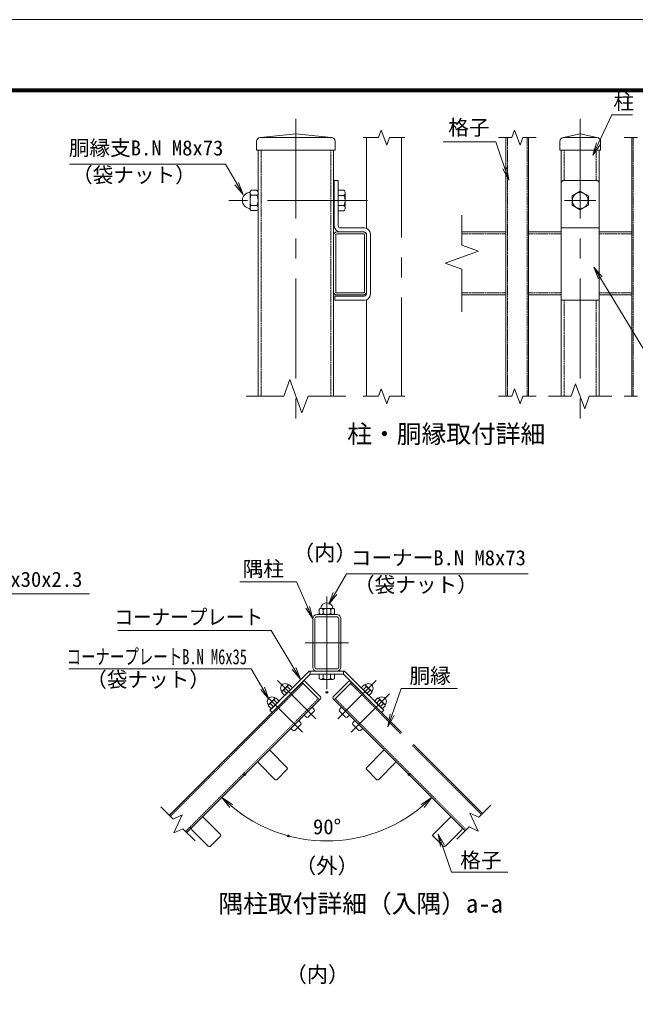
# Model space of a CAD drawing. Units: millimetres, scale not verified. Extents: x -4200 to 4200, y -2970 to 2970.
# Drawn here: x 560 to 2519, y -126 to 2970 of the extents above; entities that cross this region are included whole.
import ezdxf
from ezdxf.enums import TextEntityAlignment as Align

# ---------------------------------------------------------------- set-up
doc = ezdxf.new("R2010")
doc.units = ezdxf.units.MM
doc.header["$LTSCALE"] = 10
doc.header["$PDMODE"] = 32
doc.header["$PDSIZE"] = 5
doc.linetypes.add('USER1', pattern=[50.8, 31.75, -6.35, 6.35, -6.35])
doc.linetypes.add('USER2', pattern=[0.375, 0.25, -0.125])
for name, color, linetype, lineweight in [('0-0_D-STR1', 1, 'Continuous', 18), ('0-1_D-BMK', 2, 'USER1', 13), ('0-5_D-STR3', 3, 'Continuous', 13), ('0-6_D-STR-DIM', 7, 'Continuous', 13), ('0-7_0', 7, 'Continuous', 18), ('0-9_D-TTL-TXT', 7, 'Continuous', 18), ('0-A_D-STR-TXT', 7, 'Continuous', 13), ('0-B_D-TTL', 7, 'Continuous', 18)]:
    doc.layers.add(name, color=color, linetype=linetype, lineweight=lineweight)
doc.layers.add('0-8_Defpoints', color=253, linetype='Continuous')
doc.styles.add('ＭＳ ゴシック', font='')
doc.styles.get('ＭＳ ゴシック').set_extended_font_data('MS Gothic')

# ---------------------------------------------------------------- blocks, each defined once
blk = doc.blocks.new('_Open')
at = {"layer": '0-7_0'}
blk.add_line((-10, 1.667), (0, 0), dxfattribs=at)
blk.add_lwpolyline([(-10, -1.667), (0, 0), (-10, 0)], dxfattribs=at)

msp = doc.modelspace()

# ---------------------------------------------------------------- linework, layer by layer
at = {"layer": '0-0_D-STR1'}
for p, q in [((1439.12, 2606.6), (1326.12, 2594.6)), ((1439.12, 2606.6), (1552.12, 2594.6)), ((2343.04, 2606.6), (2290.04, 2594.6)), ((2343.04, 2606.6), (2396.04, 2594.6)), ((1314.12, 2582.6), (1314.12, 2554.6)), ((1326.12, 2594.6), (1552.12, 2594.6)), ((1564.12, 2582.6), (1564.12, 2554.6)), ((2107.04, 2594.6), (2107.04, 1772.34)), ((2179.04, 2594.6), (2179.04, 1772.34)), ((2278.04, 2582.6), (2278.04, 2554.6)), ((2290.04, 2594.6), (2396.04, 2594.6)), ((2408.04, 2582.6), (2408.04, 2554.6)), ((2507.04, 2594.6), (2507.04, 1772.34)), ((1314.12, 2554.6), (1564.12, 2554.6)), ((1319.12, 1772.34), (1319.12, 2554.6)), ((1559.12, 2554.6), (1559.12, 1772.34)), ((2278.04, 2554.6), (2408.04, 2554.6)), ((2283.04, 2554.6), (2283.04, 2294.6)), ((2403.04, 2294.6), (2403.04, 2554.6)), ((1568.92, 2294.6), (1654.72, 2294.6)), ((1967.04, 2294.6), (2107.04, 2294.6)), ((2179.04, 2294.6), (2283.04, 2294.6)), ((2507.04, 2294.6), (2403.04, 2294.6)), ((1559.12, 2103), (1559.12, 2284.8)), ((1565.52, 2103), (1565.52, 2284.8)), ((1568.92, 2288.2), (1654.72, 2288.2)), ((1656.72, 2286.2), (1656.72, 2103)), ((1663.12, 2286.23), (1663.12, 2102.98)), ((1654.72, 2101), (1567.52, 2101)), ((1654.72, 2094.6), (1567.52, 2094.6)), ((1967.04, 2094.6), (2107.04, 2094.6)), ((2179.04, 2094.6), (2283.04, 2094.6)), ((2283.04, 2094.6), (2283.04, 1772.34)), ((2507.04, 2094.6), (2403.04, 2094.6)), ((2403.04, 1772.34), (2403.04, 2094.6)), ((1492.45, 1064.74), (1492.45, 912.34)), ((1499.35, 1064.74), (1499.35, 912.34)), ((1506.25, 1078.54), (1568.65, 1078.54)), ((1506.25, 1071.64), (1568.65, 1071.64)), ((1575.55, 912.34), (1575.55, 1064.74)), ((1582.45, 912.34), (1582.45, 1064.74)), ((1492.45, 898.54), (1582.45, 898.54)), ((1506.25, 905.44), (1568.65, 905.44)), ((1506.25, 898.54), (1568.65, 898.54)), ((1036.66, 440.65), (1458.8, 862.79)), ((1775.15, 703.74), (1616.09, 862.79)), ((1091.82, 385.5), (1513.96, 807.64)), ((1977.51, 391.07), (1560.94, 807.64)), ((2032.67, 446.22), (1813.33, 665.56)), ((1358.51, 644.98), (1410.69, 592.8)), ((1716.39, 644.98), (1664.2, 592.8)), ((1320.33, 606.8), (1372.51, 554.61)), ((1754.57, 606.8), (1702.39, 554.61)), ((1379.72, 554.61), (1410.69, 585.59)), ((1379.72, 554.61), (1410.69, 585.59)), ((1695.17, 554.61), (1664.2, 585.59)), ((1695.17, 554.61), (1664.2, 585.59)), ((1146.38, 432.85), (1198.56, 380.67)), ((1928.52, 432.85), (1876.33, 380.67)), ((1108.19, 394.67), (1160.38, 342.48)), ((1167.59, 342.48), (1198.56, 373.45)), ((1167.59, 342.48), (1198.56, 373.45)), ((1903.7, 346.09), (1872.73, 377.06)), ((1907.3, 342.48), (1876.33, 373.45)), ((1907.3, 342.48), (1876.33, 373.45)), ((1907.3, 342.48), (1876.33, 373.45)), ((1966.7, 394.67), (1914.52, 342.48))]:
    msp.add_line(p, q, dxfattribs=at)
at = {"layer": '0-0_D-STR1', "linetype": 'USER1'}
for p, q in [((1663.12, 2594.6), (1663.12, 2306.31)), ((1775.12, 2594.6), (1775.13, 1772.34)), ((1663.12, 2078.9), (1663.13, 1772.34))]:
    msp.add_line(p, q, dxfattribs=at)
at = {"layer": '0-0_D-STR1', "linetype": 'USER2'}
for p, q in [((2111.84, 2594.6), (2111.84, 1772.34)), ((2174.24, 2594.6), (2174.24, 1772.34)), ((2511.84, 2594.6), (2511.84, 1772.34)), ((1328.32, 1772.34), (1328.32, 2554.6)), ((1549.92, 2554.6), (1549.92, 1772.34)), ((2292.24, 2554.6), (2292.24, 2458.6)), ((2393.84, 2458.6), (2393.84, 2554.6)), ((1967.04, 2288.2), (2107.04, 2288.2)), ((2179.04, 2288.2), (2283.04, 2288.2)), ((2507.04, 2288.2), (2403.04, 2288.2)), ((1967.04, 2101), (2107.04, 2101)), ((2179.04, 2101), (2283.04, 2101)), ((2292.24, 2077.8), (2292.24, 1772.34)), ((2393.84, 1772.34), (2393.84, 2077.8)), ((2507.04, 2101), (2403.04, 2101)), ((1040.06, 437.26), (1462.2, 859.4)), ((1771.75, 700.35), (1612.7, 859.4)), ((1088.42, 388.89), (1510.56, 811.03)), ((1980.91, 394.46), (1564.33, 811.03)), ((2029.27, 442.83), (1809.94, 662.16))]:
    msp.add_line(p, q, dxfattribs=at)
at = {"layer": '0-0_D-STR1'}
for centre, radius, start, end in [((1326.12, 2582.6), 12, 90, 180), ((1552.12, 2582.6), 12, 0, 90), ((2290.04, 2582.6), 12, 90, 180), ((2396.04, 2582.6), 12, 0, 90), ((1568.92, 2284.8), 9.8, 89.99999, 180), ((1654.72, 2286.2), 8.4, 359.99951, 90), ((1568.92, 2284.8), 3.4, 89.99998, 180), ((1654.72, 2286.2), 2, 0.00008, 90), ((1567.52, 2103), 8.4, 179.9997, 270), ((1567.52, 2103), 2, 179.99957, 270), ((1654.72, 2103), 2, 270, 0.00008), ((1654.72, 2103), 8.4, 270, 359.99971), ((1506.25, 1064.74), 13.8, 90.00002, 179.99999), ((1506.25, 1064.74), 6.9, 90.00002, 179.99999), ((1568.65, 1064.74), 13.8, 0, 90.00002), ((1568.65, 1064.74), 6.9, 0, 90.00002), ((1506.25, 912.34), 13.8, 179.99999, 270.00002), ((1506.25, 912.34), 6.9, 179.99999, 270.00002), ((1568.65, 912.34), 6.9, 270.00002, 0), ((1568.65, 912.34), 13.8, 270.00002, 0), ((1354.9, 641.38), 5.1, 44.99941, 135), ((1719.99, 641.38), 5.1, 45, 135.00059), ((1323.93, 610.4), 5.1, 135, 225), ((1407.09, 589.19), 5.1, 315, 44.99941), ((1407.09, 589.19), 5.1, 315, 44.99941), ((1667.81, 589.19), 5.1, 135.00059, 225), ((1667.81, 589.19), 5.1, 135.00059, 225), ((1750.96, 610.4), 5.1, 315, 45), ((1376.12, 558.22), 5.1, 224.99942, 315), ((1376.12, 558.22), 5.1, 224.99942, 315), ((1698.78, 558.22), 5.1, 225, 315.00058), ((1698.78, 558.22), 5.1, 225, 315.00058), ((1142.77, 429.24), 5.1, 44.99941, 135), ((1932.12, 429.24), 5.1, 45, 135.00059), ((1111.8, 398.27), 5.1, 135, 225), ((1194.96, 377.06), 5.1, 315, 44.99941), ((1879.94, 377.06), 5.1, 135.00059, 225), ((1879.94, 377.06), 5.1, 135.00059, 225), ((1879.94, 377.06), 5.1, 135.00059, 225), ((1963.1, 398.27), 5.1, 315, 45), ((1163.99, 346.09), 5.1, 224.99942, 315), ((1910.91, 346.09), 5.1, 225, 315.00058), ((1910.91, 346.09), 5.1, 225, 315.00058), ((1910.91, 346.09), 5.1, 225, 315.00058)]:
    msp.add_arc(centre, radius, start, end, dxfattribs=at)
at = {"layer": '0-1_D-BMK'}
for p, q in [((1439.12, 2654.6), (1439.12, 1656.46)), ((1439.12, 2654.6), (1439.12, 1656.46)), ((2343.04, 2654.6), (2343.04, 1656.46)), ((2343.04, 2434.6), (2343.04, 2354.6)), ((1666.49, 2394.6), (1225.34, 2394.6)), ((2393.04, 2394.6), (2293.04, 2394.6)), ((1537.45, 1135.72), (1537.45, 841.24)), ((1468.15, 988.54), (1606.75, 988.54)), ((1380.99, 868.48), (1502.24, 747.23)), ((1693.9, 868.48), (1572.65, 747.23)), ((1338.57, 826.05), (1459.82, 704.8)), ((1736.33, 826.05), (1615.08, 704.8))]:
    msp.add_line(p, q, dxfattribs=at)
at = {"layer": '0-5_D-STR3'}
for p, q in [((1561.12, 2458.6), (1561.12, 2313.8)), ((1561.12, 2458.6), (1573.92, 2458.6)), ((1573.92, 2458.6), (1573.92, 2313.8)), ((2283.04, 2450.6), (2283.04, 2077.8)), ((2291.04, 2458.6), (2395.04, 2458.6)), ((2403.04, 2450.6), (2403.04, 2077.8)), ((1293.12, 2419.79), (1293.12, 2370.4)), ((1293.12, 2419.79), (1293.12, 2370.4)), ((1315.12, 2427.25), (1297.12, 2427.25)), ((1319.12, 2419.79), (1319.12, 2370.4)), ((1319.12, 2419.79), (1319.12, 2370.4)), ((1573.92, 2427), (1573.92, 2362.2)), ((1591.92, 2427), (1573.92, 2427)), ((1595.92, 2419.54), (1595.92, 2370.16)), ((1297.12, 2411.05), (1315.12, 2411.05)), ((1559.12, 2410.6), (1561.12, 2410.6)), ((1591.92, 2410.8), (1573.92, 2410.8)), ((1297.12, 2378.65), (1315.12, 2378.65)), ((1315.12, 2362.45), (1297.12, 2362.45)), ((1559.12, 2378.6), (1561.12, 2378.6)), ((1591.92, 2378.4), (1573.92, 2378.4)), ((1591.92, 2362.2), (1573.92, 2362.2)), ((1578.32, 2294.6), (1654.72, 2294.6)), ((1580.32, 2307.4), (1656.72, 2307.4)), ((2283.04, 2307.4), (2403.04, 2307.4)), ((1663.12, 2288.22), (1663.12, 2097.02)), ((1675.92, 2288.2), (1675.92, 2097)), ((1563.12, 2090.6), (1656.72, 2090.6)), ((1563.12, 2090.6), (1563.12, 2077.8)), ((1563.12, 2077.8), (1656.72, 2077.8)), ((2283.04, 2077.8), (2403.04, 2077.8)), ((1513.33, 1081.54), (1513.33, 1095.04)), ((1518.93, 1098.04), (1555.97, 1098.04)), ((1518.93, 1098.04), (1555.97, 1098.04)), ((1525.48, 1095.04), (1525.48, 1081.54)), ((1549.78, 1095.04), (1549.78, 1081.54)), ((1561.93, 1081.54), (1561.93, 1095.04)), ((1518.93, 1078.54), (1555.97, 1078.54)), ((1518.93, 1078.54), (1555.97, 1078.54)), ((1480.97, 898.54), (1356.55, 774.12)), ((1480.97, 898.54), (1593.92, 898.54)), ((1484.95, 898.54), (1484.95, 888.94)), ((1589.95, 898.54), (1589.95, 888.94)), ((1593.92, 898.54), (1718.34, 774.12)), ((1484.95, 888.94), (1363.34, 767.34)), ((1484.95, 888.94), (1589.95, 888.94)), ((1513.15, 888.94), (1561.75, 888.94)), ((1513.15, 875.44), (1513.15, 888.94)), ((1518.75, 872.44), (1555.78, 872.44)), ((1525.3, 875.44), (1525.3, 888.94)), ((1549.6, 875.44), (1549.6, 888.94)), ((1561.75, 875.44), (1561.75, 888.94)), ((1589.95, 888.94), (1711.55, 767.34)), ((1415.89, 854.67), (1394.8, 833.59)), ((1400.28, 837.15), (1409.93, 827.5)), ((1428.15, 845.72), (1403.75, 821.32)), ((1412.32, 849.19), (1421.97, 839.54)), ((1418.5, 855.37), (1415.89, 854.67)), ((1418.5, 855.37), (1428.15, 845.72)), ((1461.98, 865.98), (1458.8, 862.79)), ((1458.8, 862.79), (1513.96, 807.64)), ((1468.35, 865.98), (1517.14, 817.19)), ((1606.55, 865.98), (1557.76, 817.19)), ((1616.09, 862.79), (1560.94, 807.64)), ((1612.91, 865.98), (1616.09, 862.79)), ((1612.91, 865.98), (1616.09, 862.79)), ((1656.4, 855.37), (1646.75, 845.72)), ((1646.75, 845.72), (1671.14, 821.32)), ((1662.57, 849.19), (1652.92, 839.54)), ((1656.4, 855.37), (1659.01, 854.67)), ((1659.01, 854.67), (1680.09, 833.59)), ((1674.62, 837.15), (1664.97, 827.5)), ((1373.46, 812.24), (1352.38, 791.16)), ((1369.9, 806.77), (1379.55, 797.12)), ((1376.07, 812.94), (1373.46, 812.24)), ((1376.07, 812.94), (1385.72, 803.29)), ((1394.8, 833.59), (1394.1, 830.97)), ((1394.1, 830.97), (1403.75, 821.32)), ((1517.14, 810.82), (1513.96, 807.64)), ((1557.76, 810.82), (1560.94, 807.64)), ((1680.79, 830.97), (1671.14, 821.32)), ((1680.09, 833.59), (1680.79, 830.97)), ((1698.82, 812.94), (1689.17, 803.29)), ((1705, 806.77), (1695.35, 797.12)), ((1698.82, 812.94), (1701.44, 812.24)), ((1701.44, 812.24), (1722.52, 791.16)), ((1352.38, 791.16), (1351.68, 788.55)), ((1351.68, 788.55), (1361.33, 778.9)), ((1356.55, 774.12), (1363.34, 767.34)), ((1357.85, 794.72), (1367.5, 785.07)), ((1385.72, 803.29), (1361.33, 778.9)), ((1490.62, 784.31), (1497.05, 776.64)), ((1584.27, 784.31), (1577.84, 776.64)), ((1689.17, 803.29), (1713.57, 778.9)), ((1717.05, 794.72), (1707.39, 785.07)), ((1718.34, 774.12), (1711.55, 767.34)), ((1723.22, 788.55), (1713.57, 778.9)), ((1722.52, 791.16), (1723.22, 788.55)), ((1465.17, 758.85), (1472.83, 752.42)), ((1478.5, 752.67), (1496.8, 770.97)), ((1596.4, 752.67), (1578.09, 770.97)), ((1609.73, 758.85), (1602.07, 752.42)), ((1422.74, 716.42), (1430.4, 709.99)), ((1436.07, 710.24), (1454.38, 728.55)), ((1448.2, 741.88), (1454.63, 734.22)), ((1626.7, 741.88), (1620.27, 734.22)), ((1638.82, 710.24), (1620.52, 728.55)), ((1652.16, 716.42), (1644.49, 709.99))]:
    msp.add_line(p, q, dxfattribs=at)
msp.add_lwpolyline([(2369.04, 2409.62), (2343.04, 2424.63), (2317.04, 2409.62), (2317.04, 2379.59), (2343.04, 2364.58), (2369.04, 2379.59)], close=True, dxfattribs=at)
msp.add_circle((2343.04, 2394.6), 25, dxfattribs=at)
for centre, radius, start, end in [((2291.04, 2450.6), 8, 90, 180), ((2395.04, 2450.6), 8, 0, 90), ((1295.12, 2394.85), 26, 97.16806, 262.83194), ((1291.63, 2422.63), 2, 277.16806, 350.16084), ((1303.28, 2419.15), 10.17, 127.21089, 232.78911), ((1308.97, 2419.15), 10.17, 307.21089, 52.78911), ((1585.77, 2418.9), 10.17, 307.21089, 52.78911), ((1327.93, 2394.85), 34.8, 152.26063, 207.73937), ((1284.32, 2394.85), 34.8, 332.26063, 27.73937), ((1561.12, 2394.6), 34.8, 332.26063, 27.73937), ((1291.63, 2367.07), 2, 16.57981, 82.83194), ((1303.32, 2370.55), 10.2, 127.42505, 232.57495), ((1308.93, 2370.55), 10.2, 307.42505, 52.57495), ((1585.73, 2370.3), 10.2, 307.42505, 52.57495), ((1580.32, 2313.8), 19.2, 180, 270), ((1580.32, 2313.8), 6.4, 180, 270), ((1656.72, 2288.2), 19.2, 0, 90), ((1656.72, 2288.2), 6.4, 0, 90), ((1656.72, 2097), 6.4, 270, 0), ((1656.72, 2097), 19.2, 270, 0), ((1537.63, 1096.54), 19.5, 7.16806, 172.83194), ((1519.41, 1090.43), 7.63, 37.21089, 142.78911), ((1516.8, 1099.16), 1.5, 279.83916, 352.83194), ((1537.63, 1071.94), 26.1, 62.26063, 117.73937), ((1555.86, 1090.39), 7.65, 37.42505, 142.57495), ((1558.47, 1099.16), 1.5, 187.16806, 253.42019), ((1519.41, 1086.15), 7.63, 217.21089, 322.78911), ((1537.63, 1104.64), 26.1, 242.26063, 297.73937), ((1555.86, 1086.19), 7.65, 217.42505, 322.57495), ((1465.17, 862.79), 4.5, 45, 135), ((1519.22, 880.05), 7.63, 217.21089, 322.78911), ((1537.45, 898.54), 26.1, 242.26063, 297.73937), ((1555.67, 880.09), 7.65, 217.42505, 322.57495), ((1609.73, 862.79), 4.5, 45, 135), ((1405.28, 844.19), 14.91, 44.64798, 225.35202), ((1409, 817.75), 21.27, 114.22053, 131.8842), ((1424.8, 824.67), 27.51, 116.96185, 153.03815), ((1431.72, 840.47), 21.27, 138.1158, 155.77947), ((1669.62, 844.19), 14.91, 314.64798, 135.35202), ((1643.18, 840.47), 21.27, 24.22053, 41.8842), ((1650.1, 824.67), 27.51, 26.96185, 63.03815), ((1665.89, 817.75), 21.27, 48.1158, 65.77947), ((1362.85, 801.77), 14.91, 44.64798, 225.35202), ((1382.37, 782.25), 27.51, 116.96185, 153.03815), ((1389.29, 798.04), 21.27, 138.1158, 155.77947), ((1513.96, 814), 4.5, 315, 45), ((1560.94, 814), 4.5, 135, 225), ((1712.04, 801.77), 14.91, 314.64798, 135.35202), ((1685.6, 798.04), 21.27, 24.22053, 41.8842), ((1692.53, 782.25), 27.51, 26.96185, 63.03815), ((1366.58, 775.32), 21.27, 114.22053, 131.8842), ((1493.83, 773.94), 4.2, 315, 40), ((1581.06, 773.94), 4.2, 140, 225), ((1708.32, 775.32), 21.27, 48.1158, 65.77947), ((1475.53, 755.64), 4.2, 230, 315), ((1599.37, 755.64), 4.2, 225, 310), ((1451.41, 731.52), 4.2, 315, 40), ((1623.49, 731.52), 4.2, 140, 225), ((1433.1, 713.21), 4.2, 230, 315), ((1641.79, 713.21), 4.2, 225, 310)]:
    msp.add_arc(centre, radius, start, end, dxfattribs=at)
at = {"layer": '0-6_D-STR-DIM'}
for p, q in [((1710.47, 2618.39), (1701.81, 2594.6)), ((1727.78, 2570.82), (1710.47, 2618.39)), ((2134.38, 2618.39), (2125.72, 2594.6)), ((2151.7, 2570.82), (2134.38, 2618.39)), ((1652.95, 2594.6), (1701.81, 2594.6)), ((1736.44, 2594.6), (1727.78, 2570.82)), ((1736.44, 2594.6), (1785.3, 2594.6)), ((2082.87, 2594.6), (2125.72, 2594.6)), ((2160.35, 2594.6), (2151.7, 2570.82)), ((2160.35, 2594.6), (2203.21, 2594.6)), ((2482.87, 2594.6), (2525.72, 2594.6)), ((1967.04, 2348.32), (1967.04, 2253.08)), ((1914.18, 2195.37), (2019.9, 2233.84)), ((2019.9, 2233.84), (1967.04, 2253.08)), ((1967.04, 2176.13), (1914.18, 2195.37)), ((1967.04, 2176.13), (1967.04, 2040.89)), ((1419.89, 1825.2), (1400.65, 1772.34)), ((1419.89, 1825.2), (1400.65, 1772.34)), ((1458.36, 1719.48), (1419.89, 1825.2)), ((1458.36, 1719.48), (1419.89, 1825.2)), ((1710.47, 1796.12), (1701.81, 1772.34)), ((1727.78, 1748.55), (1710.47, 1796.12)), ((2134.38, 1796.12), (2125.72, 1772.34)), ((2151.7, 1748.55), (2134.38, 1796.12)), ((2328.61, 1811.98), (2314.18, 1772.34)), ((2357.47, 1732.69), (2328.61, 1811.98)), ((1280.41, 1772.34), (1400.65, 1772.34)), ((1280.41, 1772.34), (1400.65, 1772.34)), ((1477.6, 1772.34), (1458.36, 1719.48)), ((1477.6, 1772.34), (1458.36, 1719.48)), ((1477.6, 1772.34), (1597.84, 1772.34)), ((1477.6, 1772.34), (1597.84, 1772.34)), ((1652.95, 1772.34), (1701.81, 1772.34)), ((1736.44, 1772.34), (1727.78, 1748.55)), ((1736.44, 1772.34), (1785.3, 1772.34)), ((2082.87, 1772.34), (2125.72, 1772.34)), ((2160.35, 1772.34), (2151.7, 1748.55)), ((2160.35, 1772.34), (2203.21, 1772.34)), ((2242.75, 1772.34), (2314.18, 1772.34)), ((2371.9, 1772.34), (2357.47, 1732.69)), ((2371.9, 1772.34), (2443.32, 1772.34)), ((2482.87, 1772.34), (2525.72, 1772.34)), ((1261.94, 555.63), (1189.38, 483.06)), ((1812.95, 555.63), (1885.52, 483.06)), ((1048.93, 428.38), (1009.99, 467.32)), ((2020.39, 433.95), (2059.33, 472.89)), ((1048.93, 428.38), (1077.61, 441.75)), ((1077.61, 441.75), (1050.87, 384.4)), ((1991.72, 447.32), (2018.46, 389.97)), ((2020.39, 433.95), (1991.72, 447.32)), ((1950.84, 364.4), (1989.78, 403.34)), ((2018.46, 389.97), (1989.78, 403.34)), ((1050.87, 384.4), (1079.54, 397.77)), ((1118.48, 358.83), (1079.54, 397.77))]:
    msp.add_line(p, q, dxfattribs=at)
msp.add_arc((1537.45, 831.13), 472.25, 229.85451, 310.14549, dxfattribs=at)
at = {"layer": '0-8_Defpoints'}
for p in [(1537.45, 831.13), (1276.09, 569.77), (1798.81, 569.77), (1415.22, 374.98)]:
    msp.add_point(p, dxfattribs=at)
at = {"layer": '0-9_D-TTL-TXT'}
msp.add_point((2081.97, 1666.4), dxfattribs=at)
at = {"layer": '0-A_D-STR-TXT'}
for points in [[(2509.65, 2667.3), (2444.09, 2667.3), (2384.32, 2540.52)], [(1906.81, 2580.77), (2074.42, 2580.77), (2115.3, 2461.32)], [(719.44, 2510.4), (1214.72, 2510.4), (1270.33, 2415.49)], [(2964.24, 1842.51), (2593.02, 1842.51), (2387.75, 2181.05)], [(2177.27, 1207.74), (1599.94, 1207.74), (1544.32, 1112.84)], [(1261.25, 1182.01), (1440.86, 1182.01), (1491.64, 1066.57)], [(782.96, 1144.56), (348.27, 1144.56), (205.11, 919.15)], [(872.79, 1027.4), (1360.9, 1027.4), (1452.4, 874.31)], [(716.8, 906.04), (1296.69, 906.04), (1352.31, 811.14)], [(1952.9, 843.21), (1773.3, 843.21), (1732.42, 723.76)], [(2112.92, 259.46), (1933.31, 259.46), (1892.44, 378.91)]]:
    msp.add_lwpolyline(points, dxfattribs=at)
at = {"layer": '0-B_D-TTL'}
for points in [[(-4199.76, -2970.01), (4200.24, -2970.01), (4200.24, 2969.99), (-4199.76, 2969.99)], [(-3929.76, 2749.99), (3930.24, 2749.99), (3930.24, -2750.01), (-3929.76, -2750.01)], [(-3927.26, 2747.49), (3927.74, 2747.49), (3927.74, -2747.51), (-3927.26, -2747.51)], [(-3924.76, 2744.99), (3925.24, 2744.99), (3925.24, -2745.01), (-3924.76, -2745.01)], [(-3922.26, 2742.49), (3922.74, 2742.49), (3922.74, -2742.51), (-3922.26, -2742.51)], [(-3919.76, 2739.99), (3920.24, 2739.99), (3920.24, -2740.01), (-3919.76, -2740.01)]]:
    msp.add_lwpolyline(points, close=True, dxfattribs=at)

# ---------------------------------------------------------------- block references
at = {"layer": '0-6_D-STR-DIM', "xscale": 4, "yscale": 4}
for p, rotation in [((1203.52, 497.2), 137.42725), ((1871.38, 497.2), 42.57275)]:
    msp.add_blockref('_Open', p, dxfattribs=dict(at, rotation=rotation))
at = {"layer": '0-A_D-STR-TXT', "xscale": 4, "yscale": 4}
for p, rotation in [((2383.47, 2538.71), 244.75675), ((2115.94, 2459.43), 288.89187), ((1271.34, 2413.77), 300.37182), ((2386.71, 2182.76), 121.22996), ((1543.31, 1111.12), 239.62818), ((1492.45, 1064.74), 293.74595), ((1453.43, 872.6), 300.8674), ((1353.32, 809.41), 300.37182), ((1731.77, 721.87), 251.10813), ((1891.79, 380.8), 108.89187)]:
    msp.add_blockref('_Open', p, dxfattribs=dict(at, rotation=rotation))

# ---------------------------------------------------------------- texts
at = {"layer": '0-6_D-STR-DIM', "style": 'ＭＳ ゴシック'}
msp.add_text('90°', height=48.09, dxfattribs=at).set_placement((1493.51, 365.64), align=Align.BOTTOM_LEFT)
at = {"layer": '0-9_D-TTL-TXT', "style": 'ＭＳ ゴシック'}
for s, p in [('柱・胴縁取付詳細', (1602.38, 1606.36)), ('隅柱取付詳細（入隅）a-a', (1192.83, 113.49))]:
    msp.add_text(s, height=57.7, dxfattribs=at).set_placement(p, align=Align.BOTTOM_LEFT)
at = {"layer": '0-A_D-STR-TXT', "style": 'ＭＳ ゴシック'}
for s, height, p in [('柱', 48.09, (2448.77, 2669.67)), ('格子', 48.09, (1923.55, 2588.19)), ('胴縁支B.N M8x73', 48.09, (717.15, 2523.23)), ('（袋ナット）', 48.09, (727.34, 2437.46)), ('（内）', 49.49, (1429.69, 1235.03)), ('コーナーB.N M8x73', 48.09, (1613.57, 1220.58)), ('隅柱', 48.09, (1269.99, 1185.52)), ('柱 60x30x2.3', 48.09, (367.4, 1152.09)), ('（袋ナット）', 48.09, (1623.76, 1134.81)), ('（袋ナット）', 48.09, (772.33, 833.51)), ('胴縁', 48.09, (1800.02, 845.58)), ('（外）', 49.49, (1436.34, 240.63)), ('格子', 48.09, (1961.65, 259.18)), ('（内）', 49.49, (1406.11, -105.17))]:
    msp.add_text(s, height=height, dxfattribs=at).set_placement(p, align=Align.BOTTOM_LEFT)
for s, width, p in [('コーナープレート', 0.9, (862.26, 1032)), ('コーナープレートB.N M6x35', 0.7, (710.03, 906))]:
    msp.add_text(s, height=48.09, dxfattribs=dict(at, width=width)).set_placement(p, align=Align.BOTTOM_LEFT)

doc.saveas('drawing.dxf')
